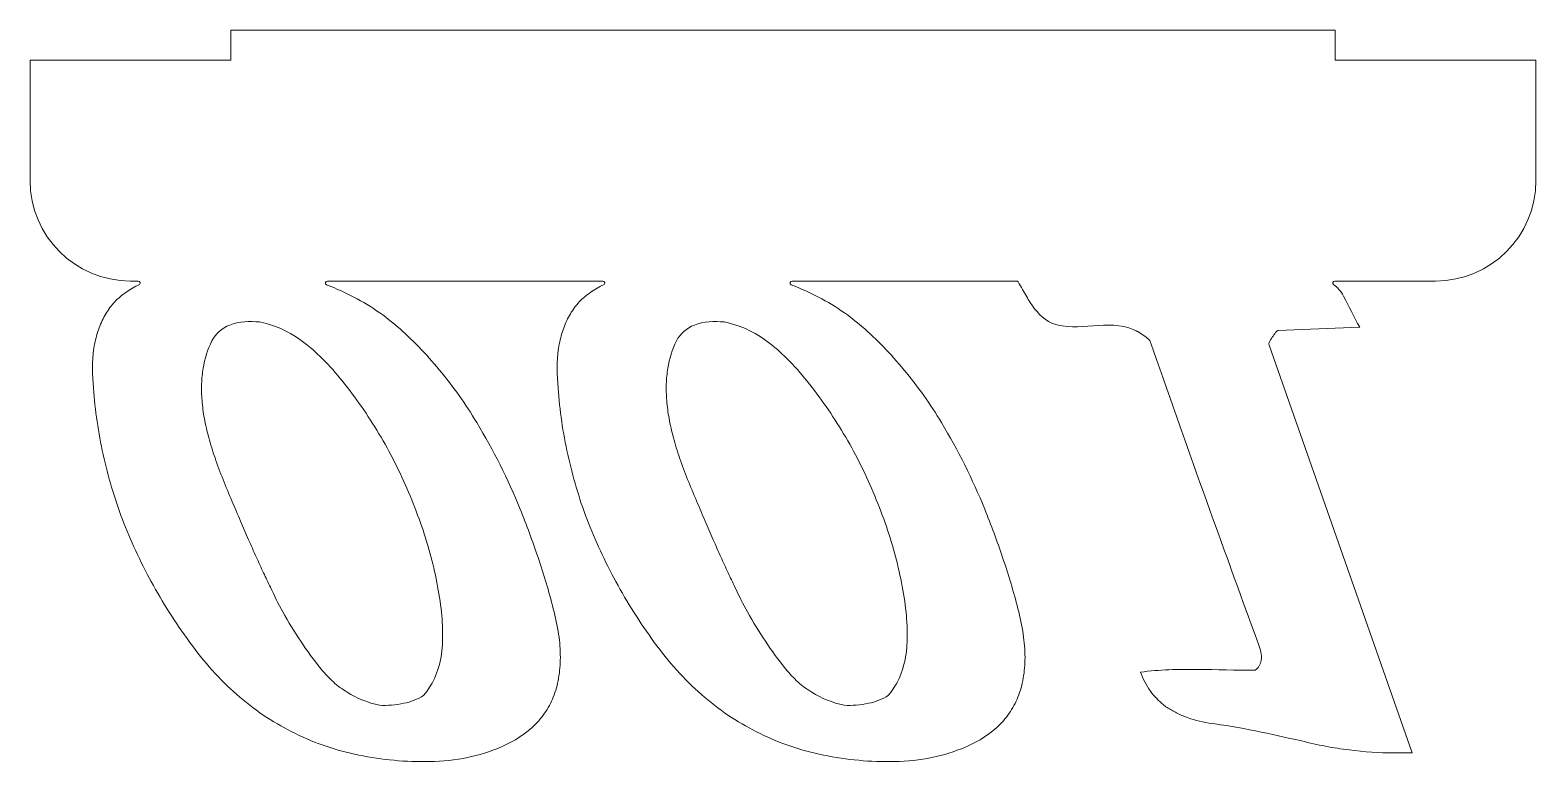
# Model space of a CAD drawing. Header units: millimetres. Extents: x 0 to 150, y -70 to 3.
import ezdxf

# ---------------------------------------------------------------- set-up
doc = ezdxf.new("R2010")
doc.units = ezdxf.units.MM

msp = doc.modelspace()

# ---------------------------------------------------------------- linework, layer by layer
at = {"color": 7, "linetype": 'Continuous', "lineweight": 15}
for p, q in [((20, 0), (20, 3)), ((20, 3), (130, 3)), ((130, 3), (130, 0)), ((0, -12), (0, 0)), ((0, 0), (20, 0)), ((130, 0), (150, 0)), ((150, 0), (150, -12)), ((10.76, -22), (10, -22)), ((57.04, -22), (29.61, -22)), ((98.26, -22), (75.9, -22)), ((129.97, -22), (140, -22)), ((132.45, -26.61), (124.28, -26.92)), ((123.42, -28.39), (137.67, -69.02))]:
    msp.add_line(p, q, dxfattribs=at)
for centre, radius, start, end in [((10, -12), 10, 180, 270), ((140, -12), 10, 270, 0), ((10.76, -22.2), 0.2, 293.8269, 90), ((29.61, -22.2), 0.2, 90, 248.9934), ((57.04, -22.2), 0.2, 293.8269, 90), ((75.9, -22.2), 0.2, 90, 248.9934), ((98.26, -22.2), 0.2, 31.7681, 90), ((129.97, -22.2), 0.2, 90, 234.0492)]:
    msp.add_arc(centre, radius, start, end, dxfattribs=at)
for points, knots in [([(6.3, -32.67), (6.21, -31.35), (6.14, -29.43), (6.69, -27.07), (7.3, -25.6), (8.13, -24.32), (9.24, -23.3), (10.18, -22.69), (10.74, -22.43), (10.84, -22.38)], [0.5093966, 0.5093966, 0.5093966, 0.5093966, 0.6575974, 0.7212432, 0.7797211, 0.8349086, 0.8900769, 0.9470967, 0.9592672, 0.9592672, 0.9592672, 0.9592672]), ([(29.54, -22.39), (30.23, -22.65), (31.84, -23.34), (34.23, -24.68), (36.61, -26.49), (38.78, -28.56), (41.53, -31.68), (43.4, -34.25), (44.49, -36.11)], [0.0453782, 0.0453782, 0.0453782, 0.0453782, 0.1338962, 0.2548865, 0.3731258, 0.4913497, 0.6136037, 0.8714633, 0.8714633, 0.8714633, 0.8714633]), ([(52.59, -32.67), (52.5, -31.35), (52.43, -29.43), (52.98, -27.07), (53.58, -25.6), (54.41, -24.32), (55.52, -23.3), (56.46, -22.69), (57.02, -22.43), (57.12, -22.38)], [0.5093966, 0.5093966, 0.5093966, 0.5093966, 0.6575974, 0.7212432, 0.7797211, 0.8349086, 0.8900769, 0.9470967, 0.9592672, 0.9592672, 0.9592672, 0.9592672]), ([(75.82, -22.39), (76.51, -22.65), (78.12, -23.34), (80.52, -24.68), (82.9, -26.49), (85.07, -28.56), (87.82, -31.68), (89.69, -34.25), (90.78, -36.11)], [0.0453782, 0.0453782, 0.0453782, 0.0453782, 0.1338962, 0.2548865, 0.3731258, 0.4913497, 0.6136037, 0.8714633, 0.8714633, 0.8714633, 0.8714633]), ([(101.78, -26.2), (100.84, -25.77), (99.85, -24.6), (98.98, -23.03), (98.58, -22.34), (98.43, -22.09)], [0.0832642, 0.0832642, 0.0832642, 0.0832642, 0.5843313, 0.834352, 0.9813724, 0.9813724, 0.9813724, 0.9813724]), ([(129.85, -22.36), (130.05, -22.5), (130.43, -22.83), (131.31, -24.27), (131.86, -25.59), (132.45, -26.61)], [0.0987083, 0.0987083, 0.0987083, 0.0987083, 0.2005547, 0.3159797, 0.8203228, 0.8203228, 0.8203228, 0.8203228]), ([(18.11, -27.97), (18.46, -27.23), (19.96, -26.02), (21.88, -26.01), (22.86, -26.08)], [0, 0, 0, 0, 0.446154, 1, 1, 1, 1]), ([(22.86, -26.08), (24.31, -26.35), (26.47, -27.37), (29, -29.54), (30.95, -31.7), (32.82, -34.18), (34.58, -36.86), (36.17, -39.68), (37.57, -42.64), (38.76, -45.66), (39.76, -48.67), (40.47, -51.66), (40.98, -54.55), (41.15, -57.25), (40.95, -60.28), (40.07, -62.27), (39.22, -63.28)], [0, 0, 0, 0, 0.099523, 0.157976, 0.224341, 0.295662, 0.367825, 0.440561, 0.514606, 0.588508, 0.65979, 0.72866, 0.796042, 0.857776, 0.911265, 1, 1, 1, 1]), ([(64.39, -27.97), (64.75, -27.23), (66.25, -26.02), (68.16, -26.01), (69.14, -26.08)], [0, 0, 0, 0, 0.446154, 1, 1, 1, 1]), ([(69.14, -26.08), (70.6, -26.35), (72.76, -27.37), (75.29, -29.54), (77.24, -31.7), (79.11, -34.18), (80.87, -36.86), (82.46, -39.68), (83.85, -42.64), (85.05, -45.66), (86.04, -48.67), (86.76, -51.66), (87.26, -54.55), (87.43, -57.25), (87.23, -60.28), (86.36, -62.27), (85.5, -63.28)], [0, 0, 0, 0, 0.099523, 0.157976, 0.224341, 0.295662, 0.367825, 0.440561, 0.514606, 0.588508, 0.65979, 0.72866, 0.796042, 0.857776, 0.911265, 1, 1, 1, 1]), ([(109.95, -26.86), (108.65, -26.28), (105.88, -26.44), (103.13, -26.72), (101.78, -26.2)], [0, 0, 0, 0, 0.498548, 1, 1, 1, 1]), ([(124.28, -26.92), (123.98, -27.19), (123.7, -27.68), (123.37, -28.19), (123.42, -28.39)], [0, 0, 0, 0, 0.675498, 1, 1, 1, 1]), ([(25.16, -54.97), (24.71, -54.17), (24.11, -52.85), (23.22, -51.03), (22.5, -49.45), (21.74, -47.73), (20.94, -45.87), (20.08, -43.87), (19.21, -41.78), (18.42, -39.68), (17.78, -37.66), (17.34, -35.75), (17.1, -33.96), (17.05, -32.28), (17.25, -30.25), (17.67, -28.83), (18.11, -27.97)], [0, 0, 0, 0, 0.095871, 0.150957, 0.21155, 0.277044, 0.347448, 0.42366, 0.503899, 0.583776, 0.657815, 0.725493, 0.787949, 0.846481, 0.90051, 1, 1, 1, 1]), ([(71.45, -54.97), (70.99, -54.17), (70.39, -52.85), (69.5, -51.03), (68.79, -49.45), (68.02, -47.73), (67.22, -45.87), (66.37, -43.87), (65.49, -41.78), (64.7, -39.68), (64.07, -37.66), (63.63, -35.75), (63.39, -33.96), (63.34, -32.28), (63.54, -30.25), (63.96, -28.83), (64.39, -27.97)], [0, 0, 0, 0, 0.095871, 0.150957, 0.21155, 0.277044, 0.347448, 0.42366, 0.503899, 0.583776, 0.657815, 0.725493, 0.787949, 0.846481, 0.90051, 1, 1, 1, 1]), ([(122.37, -58.19), (120.53, -53.14), (116.85, -43.07), (113.32, -32.95), (111.54, -27.92)], [0, 0, 0, 0, 0.501677, 1, 1, 1, 1]), ([(39.35, -69.88), (36.99, -69.91), (33.51, -69.53), (29.08, -68.31), (26.05, -66.96), (23.17, -65.31), (20.53, -63.22), (18.05, -60.8), (15.86, -58.02), (13.85, -55.05), (12.04, -52), (10.5, -48.9), (9.15, -45.77), (8.08, -42.56), (6.96, -38.22), (6.47, -34.89), (6.3, -32.67)], [0, 0, 0, 0, 0.129275, 0.190441, 0.250316, 0.310546, 0.37152, 0.434042, 0.499465, 0.565421, 0.629989, 0.692968, 0.754949, 0.816619, 0.877754, 1, 1, 1, 1]), ([(85.64, -69.88), (83.27, -69.91), (79.79, -69.53), (75.37, -68.31), (72.34, -66.96), (69.46, -65.31), (66.81, -63.22), (64.34, -60.8), (62.14, -58.02), (60.13, -55.05), (58.33, -52), (56.79, -48.9), (55.43, -45.77), (54.37, -42.56), (53.24, -38.22), (52.75, -34.89), (52.59, -32.67)], [0, 0, 0, 0, 0.129275, 0.190441, 0.250316, 0.310546, 0.37152, 0.434042, 0.499465, 0.565421, 0.629989, 0.692968, 0.754949, 0.816619, 0.877754, 1, 1, 1, 1]), ([(44.49, -36.11), (46.16, -38.86), (48.36, -43.28), (50.66, -49.59), (51.94, -53.75), (52.69, -57.09), (52.88, -59.43), (52.71, -61.54), (52.2, -63.45), (51.29, -65.12), (49.55, -67.1), (47.75, -68.1), (46.49, -68.61)], [0, 0, 0, 0, 0.261485, 0.400419, 0.545219, 0.615549, 0.678234, 0.734584, 0.787407, 0.837418, 0.888094, 1, 1, 1, 1]), ([(90.78, -36.11), (92.45, -38.86), (94.64, -43.28), (96.94, -49.59), (98.22, -53.75), (98.97, -57.09), (99.17, -59.43), (99, -61.54), (98.48, -63.45), (97.58, -65.12), (95.84, -67.1), (94.04, -68.1), (92.77, -68.61)], [0, 0, 0, 0, 0.261485, 0.400419, 0.545219, 0.615549, 0.678234, 0.734584, 0.787407, 0.837418, 0.888094, 1, 1, 1, 1]), ([(34.8, -64.27), (33.65, -64.03), (32.04, -63.35), (30.15, -61.98), (27.84, -59.4), (26.31, -56.95), (25.16, -54.97)], [0, 0, 0, 0, 0.25259, 0.375811, 0.50377, 1, 1, 1, 1]), ([(81.08, -64.27), (79.94, -64.03), (78.32, -63.35), (76.43, -61.98), (74.13, -59.4), (72.59, -56.95), (71.45, -54.97)], [0, 0, 0, 0, 0.25259, 0.375811, 0.50377, 1, 1, 1, 1]), ([(122.03, -60.77), (122.39, -60.57), (122.84, -59.66), (122.55, -58.69), (122.37, -58.19)], [0, 0, 0, 0, 0.418603, 1, 1, 1, 1]), ([(110.62, -60.97), (112.5, -60.73), (116.31, -60.62), (120.12, -60.81), (122.03, -60.77)], [0, 0, 0, 0, 0.496985, 1, 1, 1, 1]), ([(117.42, -66.05), (116.59, -65.92), (115.4, -65.61), (113.97, -64.92), (113.03, -64.37), (112.25, -63.65), (111.34, -62.59), (110.85, -61.64), (110.62, -60.97)], [0, 0, 0, 0, 0.281523, 0.409619, 0.530341, 0.647976, 0.762733, 1, 1, 1, 1]), ([(39.22, -63.28), (38.61, -63.69), (37.15, -64.19), (35.61, -64.32), (34.8, -64.27)], [0, 0, 0, 0, 0.469699, 1, 1, 1, 1]), ([(85.5, -63.28), (84.9, -63.69), (83.44, -64.19), (81.9, -64.32), (81.08, -64.27)], [0, 0, 0, 0, 0.469699, 1, 1, 1, 1]), ([(135.89, -69.02), (134.39, -69.01), (132.1, -68.86), (129.02, -68.38), (124.4, -67.3), (120.53, -66.45), (117.42, -66.05)], [0, 0, 0, 0, 0.240482, 0.36719, 0.498522, 1, 1, 1, 1]), ([(46.49, -68.61), (45.4, -69.02), (43.06, -69.73), (40.61, -69.87), (39.35, -69.88)], [0, 0, 0, 0, 0.480115, 1, 1, 1, 1]), ([(92.77, -68.61), (91.68, -69.02), (89.34, -69.73), (86.9, -69.87), (85.64, -69.88)], [0, 0, 0, 0, 0.480115, 1, 1, 1, 1]), ([(137.67, -69.02), (137.29, -69.02), (136.69, -69.02), (136.1, -69.02), (135.89, -69.02)], [0, 0, 0, 0, 0.648352, 1, 1, 1, 1])]:
    msp.add_open_spline(points, degree=3, knots=knots, dxfattribs=at)
msp.add_open_spline([(111.54, -27.92), (110.84, -27.25), (109.95, -26.86)], degree=2, dxfattribs=at)

doc.saveas('drawing.dxf')
